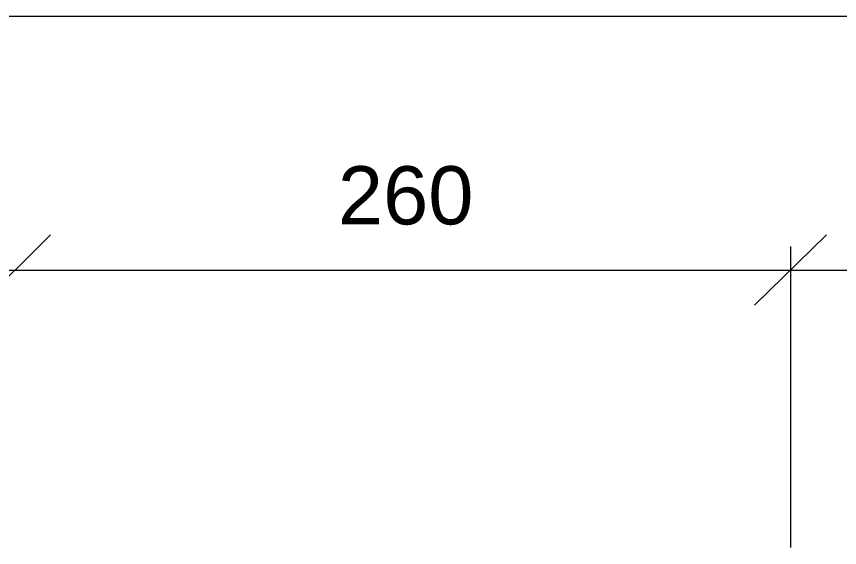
# Model space of a CAD drawing. Header units: millimetres. Extents: x 53 to 176, y -29 to 32.
# Drawn here: x 114.249 to 116.217, y -5.563 to -4.293 of the extents above; entities that cross this region are included whole.
import ezdxf

# ---------------------------------------------------------------- set-up
doc = ezdxf.new("R2010")
doc.units = ezdxf.units.MM
doc.layers.add('15 - Quadro de medição', color=6, linetype='Continuous')
doc.styles.add('Arial0', font='arial.ttf', dxfattribs={"height": 3.14658})

msp = doc.modelspace()

# ---------------------------------------------------------------- linework, layer by layer
at = {"layer": '15 - Quadro de medição', "color": 8, "linetype": 'Continuous', "lineweight": 20, "true_color": 0x000008}
for points in [[(125.4221, -4.2929), (112.3387, -4.2929), (112.3387, -4.2929)], [(114.1614, -4.9829), (114.3304, -4.8152), (114.3304, -4.8152)], [(114.3304, -4.8152), (114.1614, -4.9829), (114.1614, -4.9829)], [(116.0135, -4.9829), (116.1853, -4.8152), (116.1853, -4.8152)], [(116.1853, -4.8152), (116.0135, -4.9829), (116.0135, -4.9829)], [(116.1001, -5.5625), (116.1001, -4.8432), (116.1001, -4.8432)], [(116.1001, -5.5625), (116.1001, -4.8432), (116.1001, -4.8432)], [(114.3011, -4.9004), (112.3387, -4.9004), (112.3387, -4.9004)], [(116.1574, -4.9004), (114.1908, -4.9004), (114.1908, -4.9004)], [(118.0095, -4.9004), (116.0429, -4.9004), (116.0429, -4.9004)]]:
    msp.add_lwpolyline(points, dxfattribs=at)

# ---------------------------------------------------------------- texts
at = {"layer": '15 - Quadro de medição', "color": 7, "true_color": 0x000007, "style": 'Arial0'}
msp.add_text('260', height=0.13909, dxfattribs=at).set_placement((115.0176, -4.79))

doc.saveas('drawing.dxf')
